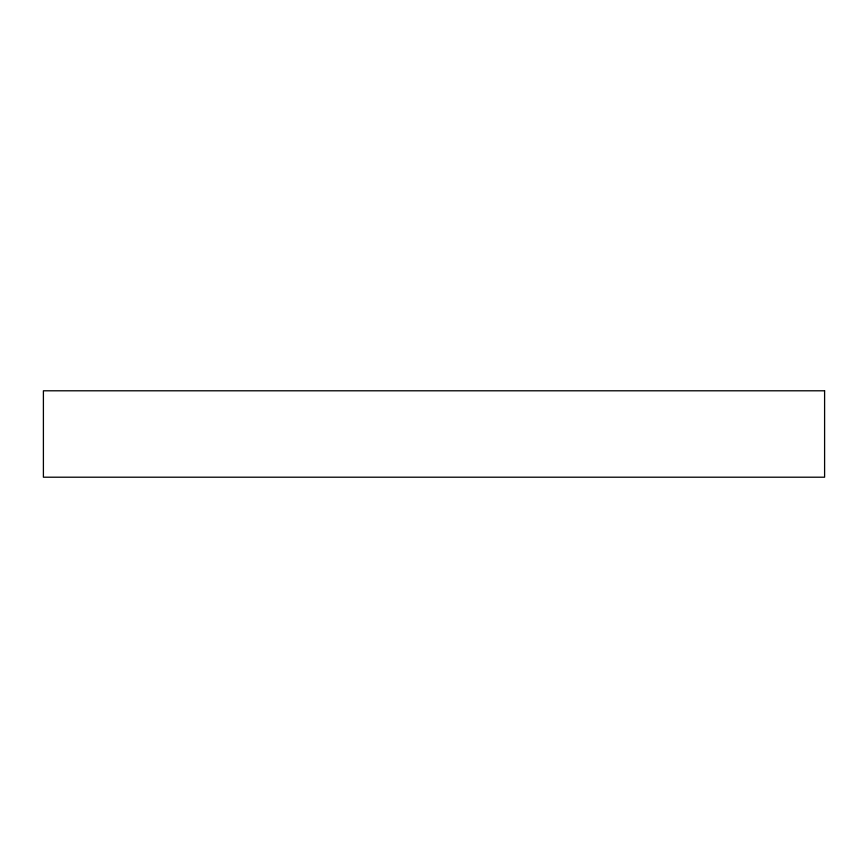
<?xml version="1.0" encoding="UTF-8"?>
<svg xmlns="http://www.w3.org/2000/svg" width="868" height="868" viewBox="0 0 868 868"><rect width="100%" height="100%" fill="white"/><g stroke="black" fill="none" stroke-linecap="round" stroke-linejoin="round"><path stroke-width="1.3" d="M824.6 390.795L43.4 390.795L43.4 477.205L824.6 477.205L824.6 390.795"/></g></svg>
